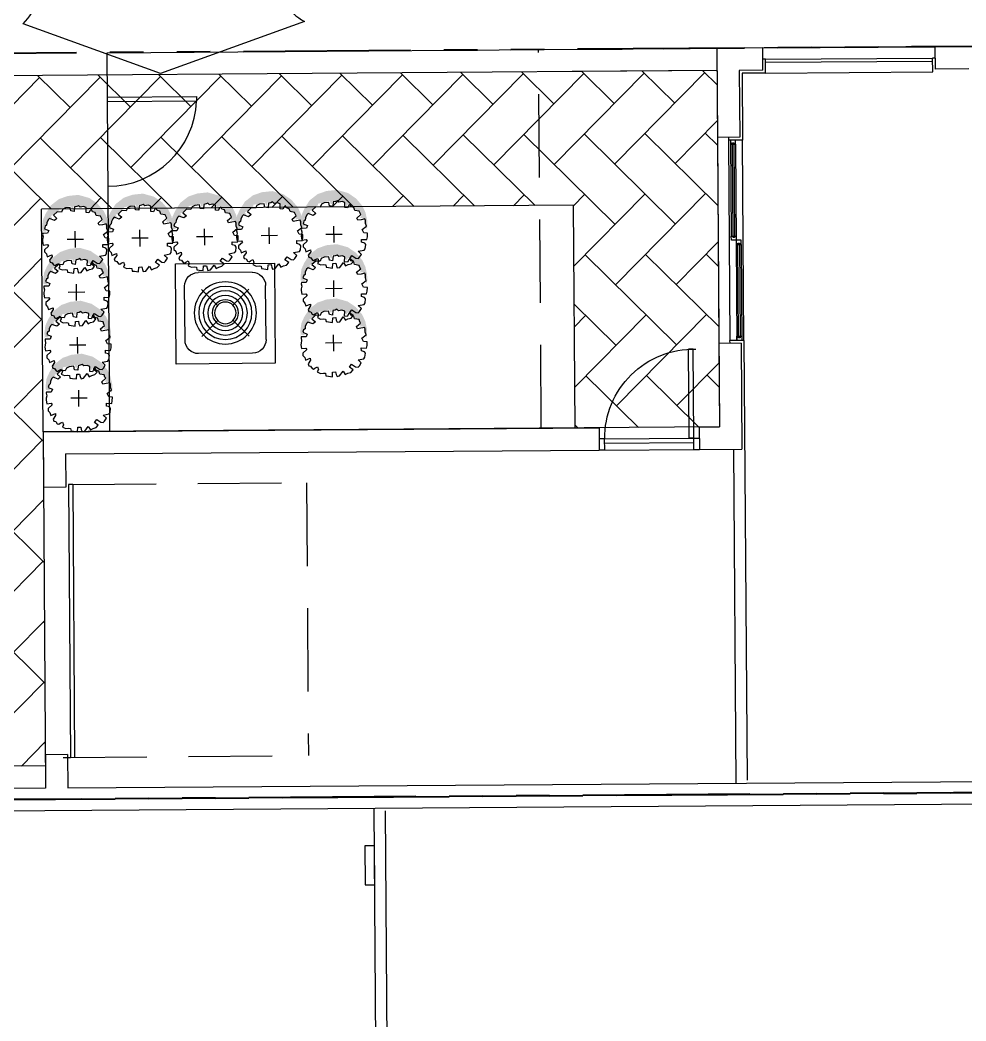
# Model space of a CAD drawing. Header units: feet. Extents: x 919634 to 928945, y 707022 to 708026.
# Drawn here: x 921012.76 to 921041.08, y 707201.99 to 707231.95 of the extents above; entities that cross this region are included whole.
import ezdxf

# ---------------------------------------------------------------- set-up
doc = ezdxf.new("R2010")
doc.units = ezdxf.units.FT
doc.header["$LTSCALE"] = 20
doc.header["$MEASUREMENT"] = 0
doc.linetypes.add('Site Plan$0$HIDDEN2', pattern=[0.1875, 0.125, -0.0625])
doc.linetypes.add('Site Plan$0$PHANTOM2', pattern=[1.25, 0.625, -0.125, 0.125, -0.125, 0.125, -0.125])
for name, color, linetype in [('-u-site-xref', 7, 'Continuous'), ('LK-TREE-050M', 2, 'Continuous'), ('LK-TREE-TRNK', 32, 'Continuous'), ('LP-TREE', 15, 'Continuous'), ('Site Plan$0$-u-site-bldg_interior', 252, 'Continuous'), ('Site Plan$0$-u-site-fence', 4, 'Site Plan$0$FENCELINE1'), ('Site Plan$0$A-DOOR-EXT_WINDOWS', 253, 'Continuous'), ('Site Plan$0$A-HVAC-EXT', 253, 'Continuous'), ('Site Plan$0$SP-BLDG-ROOF ABOVE', 4, 'Site Plan$0$HIDDEN2'), ('Site Plan$0$SP-LOT PAVERS', 254, 'Continuous'), ('x-RL TH6-LP Block$0$LK-SHRB-035M', 253, 'Continuous'), ('x-RL TH6-LP Block$0$LK-SHRB-TRNK', 253, 'Continuous'), ('x-RL TH6-LP Block$0$LP-SHRB', 253, 'Continuous')]:
    doc.layers.add(name, color=color, linetype=linetype)
for name, color, linetype, lineweight in [('Site Plan$0$SP-LOT LINES', 252, 'Site Plan$0$PHANTOM2', 40), ('Site Plan$0$SP-SIDEWALK', 2, 'Continuous', 25), ('SP-BUILDING-FOOTPRINT', 1, 'Continuous', 25)]:
    doc.layers.add(name, color=color, linetype=linetype, lineweight=lineweight)
doc.layers.add('x-RL TH6-LP Block$0$LK-SHRB-SHAD', color=253, linetype='Continuous', plot=False)
doc.layers.get('-u-site-xref').off()
doc.linetypes.add('Site Plan$0$FENCELINE1', pattern='A,0.25,-0.1,[133,ltypeshp.shx,S=0.1,R=0,X=-0.1,Y=0],-0.1,1', length=1.45)

# ---------------------------------------------------------------- blocks, each defined once
blk = doc.blocks.new('Site Plan$0$A$C11AE1C12')
at = {"layer": 'Site Plan$0$A-HVAC-EXT'}
for p, q in [((44, 44.54), (0, 44.54)), ((0, 44.54), (0, 0)), ((44, 0), (44, 44.54)), ((34, 40), (10, 40)), ((4, 34), (4, 10)), ((18.6, 25.4), (11.53, 32.47)), ((25.4, 25.4), (32.47, 32.47)), ((40, 34), (40, 10)), ((11.53, 11.53), (18.6, 18.6)), ((32.47, 11.53), (25.4, 18.6)), ((0, 0), (44, 0)), ((34, 4), (10, 4))]:
    blk.add_line(p, q, dxfattribs=at)
for radius in [13.81, 11.81, 9.81, 7.81, 5.81, 4.81]:
    blk.add_circle((22, 22), radius, dxfattribs=at)
for centre, start, end in [((10, 34), 90, 180), ((34, 34), 0, 90), ((10, 10), 180, 270), ((34, 10), 270, 0)]:
    blk.add_arc(centre, 6, start, end, dxfattribs=at)
blk = doc.blocks.new('Site Plan$0$A$C05C92244')
at = {"layer": 'Site Plan$0$A-DOOR-EXT_WINDOWS'}
blk.add_lwpolyline([(32, 32.05), (32, 0.04), (30.4, 0.04), (30.4, 32.05)], close=True, dxfattribs=at)
blk.add_arc((32.08, 32.08), 32.08, 180.0573, 267.0051, dxfattribs=at)
blk = doc.blocks.new('Site Plan')
at = {"layer": 'Site Plan$0$SP-LOT PAVERS'}
h = blk.add_hatch(dxfattribs=at)
h.set_pattern_fill('AR-HBONE', color=256, scale=0.32, angle=-89.58178215)
h.paths.add_polyline_path([(921013.407, 707226.29), (921013.526, 707209.624), (920990.61, 707209.46), (920990.482, 707227.46), (921009.322, 707227.597), (921009.303, 707230.261), (921033.628, 707230.435), (921033.704, 707219.769), (921029.371, 707219.737), (921029.324, 707226.404)])
at = {"layer": 'Site Plan$0$-u-site-bldg_interior'}
for p, q in [((921034.999, 707231.111, 0), (921033.623, 707231.102, 0)), ((921033.623, 707231.102, 0), (921033.642, 707228.435, 0)), ((921034.999, 707231.111, 0), (921040.165, 707231.148, 0)), ((921035.003, 707230.445, 0), (921034.999, 707231.111, 0)), ((921041.165, 707231.155, 0), (921040.165, 707231.148, 0)), ((921040.17, 707230.482, 0), (921040.165, 707231.148, 0)), ((921035.084, 707230.775, 0), (921035.001, 707230.774, 0)), ((921035.084, 707230.775, 0), (921040.082, 707230.811, 0)), ((921035.087, 707230.362, 0), (921035.084, 707230.775, 0)), ((921035.085, 707230.682, 0), (921040.083, 707230.718, 0)), ((921040.167, 707230.811, 0), (921040.084, 707230.811, 0)), ((921040.087, 707230.398, 0), (921040.084, 707230.811, 0)), ((921035.003, 707230.445, 0), (921034.295, 707230.44, 0)), ((921034.295, 707230.44, 0), (921034.309, 707228.44, 0)), ((921035.087, 707230.362, 0), (921040.087, 707230.398, 0)), ((921041.17, 707230.489, 0), (921040.17, 707230.482, 0)), ((921035.087, 707230.362, 0), (921034.379, 707230.357, 0)), ((921034.379, 707230.357, 0), (921034.393, 707228.357, 0)), ((921034.309, 707228.44, 0), (921033.642, 707228.435, 0)), ((921033.642, 707228.435, 0), (921033.687, 707222.268, 0)), ((921033.976, 707228.437, 0), (921033.976, 707228.354, 0)), ((921034.393, 707228.357, 0), (921033.976, 707228.354, 0)), ((921033.976, 707228.354, 0), (921034.019, 707222.354, 0)), ((921034.039, 707228.357, 0), (921034.059, 707225.48, 0)), ((921034.436, 707222.357, 0), (921034.393, 707228.357, 0)), ((921034.186, 707228.23, 0), (921034.228, 707222.356, 0)), ((921034.353, 707225.232, 0), (921034.373, 707222.357, 0)), ((921034.436, 707222.357, 0), (921034.019, 707222.354, 0)), ((921034.02, 707222.271, 0), (921034.019, 707222.354, 0)), ((921034.436, 707222.357, 0), (921034.53, 707209.191, 0)), ((921032.915, 707222.097, 0), (921032.781, 707222.096, 0)), ((921032.8, 707219.429, 0), (921032.781, 707222.096, 0)), ((921032.934, 707219.43, 0), (921032.915, 707222.097, 0)), ((921034.353, 707222.273, 0), (921033.687, 707222.268, 0)), ((921033.687, 707222.268, 0), (921033.704, 707219.768, 0)), ((921034.353, 707222.273, 0), (921034.376, 707219.107, 0)), ((921013.455, 707219.624, 0), (921030.098, 707219.743, 0)), ((921013.455, 707219.624, 0), (921013.467, 707217.957, 0)), ((921030.098, 707219.743, 0), (921030.102, 707219.076, 0)), ((921033.098, 707219.764, 0), (921033.704, 707219.768, 0)), ((921033.098, 707219.764, 0), (921033.103, 707219.098, 0)), ((921030.267, 707219.411, 0), (921030.1, 707219.41, 0)), ((921030.267, 707219.411, 0), (921032.934, 707219.43, 0)), ((921030.269, 707219.077, 0), (921030.267, 707219.411, 0)), ((921032.934, 707219.43, 0), (921032.8, 707219.429, 0)), ((921032.934, 707219.43, 0), (921033.1, 707219.431, 0)), ((921032.936, 707219.096, 0), (921032.934, 707219.43, 0)), ((921014.126, 707218.962, 0), (921030.102, 707219.076, 0)), ((921030.102, 707219.076, 0), (921033.103, 707219.098, 0)), ((921030.269, 707219.077, 0), (921030.102, 707219.076, 0)), ((921030.268, 707219.286, 0), (921032.935, 707219.305, 0)), ((921032.936, 707219.096, 0), (921033.103, 707219.098, 0)), ((921033.103, 707219.098, 0), (921034.376, 707219.107, 0)), ((921034.126, 707219.105, 0), (921034.197, 707209.105, 0)), ((921014.126, 707218.962, 0), (921014.133, 707217.962, 0)), ((921014.133, 707217.962, 0), (921013.467, 707217.957, 0)), ((921014.341, 707218.047, 0), (921014.216, 707218.046, 0)), ((921014.216, 707218.046, 0), (921014.275, 707209.879, 0)), ((921014.341, 707218.047, 0), (921014.4, 707209.88, 0)), ((921014.191, 707209.962, 0), (921013.524, 707209.957, 0)), ((921013.524, 707209.957, 0), (921013.531, 707208.957, 0)), ((921014.059, 707209.878, 0), (921014.275, 707209.879, 0)), ((921014.191, 707209.962, 0), (921014.198, 707208.962, 0)), ((921014.198, 707208.962, 0), (921066.939, 707209.339, 0)), ((921013.531, 707208.957, 0), (921002.698, 707208.88, 0)), ((921003.37, 707208.218, 0), (921062.277, 707208.639, 0)), ((921023.44, 707198.361, 0), (921023.369, 707208.361, 0)), ((921023.797, 707195.114, 0), (921023.703, 707208.28, 0))]:
    blk.add_line(p, q, dxfattribs=at)
at = {"layer": 'Site Plan$0$-u-site-bldg_interior', "elevation": 0}
for points in [[(921034.186, 707228.23), (921034.185, 707228.355), (921034.039, 707228.354), (921034.04, 707228.229)], [(921034.112, 707225.438), (921034.092, 707228.271), (921034.133, 707228.272), (921034.153, 707225.439)], [(921034.205, 707225.481), (921034.206, 707225.356), (921034.06, 707225.355), (921034.059, 707225.48)], [(921034.353, 707225.232), (921034.352, 707225.357), (921034.206, 707225.356), (921034.207, 707225.231)], [(921034.279, 707222.439), (921034.259, 707225.273), (921034.3, 707225.273), (921034.321, 707222.44)], [(921034.373, 707222.482), (921034.373, 707222.357), (921034.228, 707222.356), (921034.227, 707222.481)], [(921023.094, 707206.061), (921023.385, 707206.063), (921023.377, 707207.23), (921023.085, 707207.228)]]:
    blk.add_lwpolyline(points, close=True, dxfattribs=at)
at = {"layer": 'Site Plan$0$-u-site-bldg_interior', "extrusion": (0, 0, -1)}
blk.add_ellipse((921032.934, 707219.43, 0), major_axis=(-1.872, -1.899), ratio=1, start_param=0.785398, end_param=2.385987, dxfattribs=at)
at = {"layer": 'Site Plan$0$-u-site-fence', "ltscale": 0.15}
for p, q in [((921015.374, 707230.971, 0), (921033.623, 707231.101, 0)), ((921015.455, 707219.638, 0), (921015.374, 707230.971, 0))]:
    blk.add_line(p, q, dxfattribs=at)
at = {"layer": 'Site Plan$0$SP-BLDG-ROOF ABOVE'}
for p, q in [((921014.341, 707218.047, 0), (921021.341, 707218.097, 0)), ((921014.341, 707218.047, 0), (921021.341, 707218.097, 0)), ((921021.341, 707218.097, 0), (921021.399, 707209.93, 0)), ((921014.059, 707209.878, 0), (921021.058, 707209.928, 0))]:
    blk.add_line(p, q, dxfattribs=at)
at = {"layer": 'Site Plan$0$SP-BLDG-ROOF ABOVE', "elevation": 0}
blk.add_lwpolyline([(921028.371, 707219.73), (921028.29, 707231.063), (921033.623, 707231.101)], dxfattribs=at)
at = {"layer": 'Site Plan$0$SP-LOT LINES', "ltscale": 0.4, "elevation": 0}
for points in [[(921084.615, 707209.132), (921084.455, 707231.465), (920990.458, 707230.793), (920990.617, 707208.46)], [(921084.772, 707187.132), (921084.615, 707209.132), (920990.617, 707208.46), (920990.775, 707186.461)]]:
    blk.add_lwpolyline(points, close=True, dxfattribs=at)
at = {"layer": 'Site Plan$0$SP-SIDEWALK'}
for p, q in [((921033.628, 707230.435, 0), (921009.303, 707230.261, 0)), ((921033.628, 707230.435, 0), (921029.295, 707230.404, 0)), ((921029.324, 707226.404, 0), (921013.407, 707226.29, 0)), ((921013.455, 707219.624, 0), (921013.407, 707226.29, 0)), ((921029.324, 707226.404, 0), (921029.371, 707219.737, 0)), ((921013.526, 707209.624, 0), (920990.61, 707209.46, 0))]:
    blk.add_line(p, q, dxfattribs=at)
at = {"layer": 'Site Plan$0$-u-site-fence', "xscale": 0.08333333333333334, "yscale": 0.08333333333333334, "zscale": 0.08333333333333334, "rotation": 90.40944444413013}
blk.add_blockref('Site Plan$0$A$C05C92244', (921018.073, 707226.99, 0), dxfattribs=at)
at = {"layer": 'Site Plan$0$A-HVAC-EXT', "extrusion": (0, 0, -1), "xscale": 0.0673535927006855, "yscale": 0.0673535927006855, "zscale": -0.06735359270068553, "rotation": 179.5905555558699}
blk.add_blockref('Site Plan$0$A$C11AE1C12', (-921017.419, 707224.652, 0), dxfattribs=at)
blk = doc.blocks.new('x-RL TH6-LP Block$0$SHRUB-LRG-241')
at = {"layer": 'x-RL TH6-LP Block$0$LK-SHRB-SHAD'}
blk.add_hatch(color=256, dxfattribs=at).paths.add_polyline_path([(0.079, 0.498), (0.186, 0.506), (0.301, 0.491), (0.399, 0.446), (0.521, 0.367), (0.616, 0.243), (0.662, 0.107), (0.677, -0.052), (0.629, -0.217), (0.545, -0.339), (0.429, -0.437), (0.329, -0.482), (0.208, -0.508), (0.129, -0.51), (0.06, -0.5), (0.151, -0.489), (0.16, -0.467), (0.238, -0.458), (0.251, -0.432), (0.242, -0.402), (0.258, -0.404), (0.292, -0.419), (0.327, -0.395), (0.364, -0.354), (0.382, -0.321), (0.423, -0.278), (0.434, -0.256), (0.466, -0.245), (0.458, -0.215), (0.432, -0.198), (0.436, -0.187), (0.488, -0.174), (0.497, -0.141), (0.492, -0.078), (0.516, -0.052), (0.506, -0.017), (0.506, 0.026), (0.464, 0.026), (0.464, 0.046), (0.51, 0.063), (0.486, 0.148), (0.473, 0.237), (0.445, 0.239), (0.416, 0.293), (0.384, 0.3), (0.36, 0.369), (0.325, 0.35), (0.316, 0.361), (0.329, 0.391), (0.273, 0.433), (0.223, 0.437), (0.197, 0.463), (0.162, 0.476), (0.134, 0.437), (0.121, 0.452), (0.129, 0.498)])
at = {"layer": 'x-RL TH6-LP Block$0$LK-SHRB-035M'}
blk.add_lwpolyline([(-0.025, 0.499), (-0.082, 0.489), (-0.082, 0.489), (-0.082, 0.489), (-0.074, 0.425), (-0.099, 0.408), (-0.154, 0.47), (-0.187, 0.47), (-0.216, 0.442), (-0.26, 0.429), (-0.231, 0.359), (-0.26, 0.356), (-0.314, 0.393), (-0.345, 0.383), (-0.352, 0.354), (-0.387, 0.332), (-0.395, 0.31), (-0.38, 0.288), (-0.363, 0.251), (-0.403, 0.236), (-0.439, 0.253), (-0.461, 0.205), (-0.456, 0.156), (-0.461, 0.129), (-0.5, 0.121), (-0.503, 0.085), (-0.513, 0.024), (-0.442, 0.019), (-0.439, -0.025), (-0.478, -0.033), (-0.509, -0.047), (-0.503, -0.087), (-0.429, -0.14), (-0.481, -0.172), (-0.461, -0.211), (-0.449, -0.258), (-0.412, -0.292), (-0.371, -0.236), (-0.324, -0.27), (-0.366, -0.331), (-0.371, -0.368), (-0.351, -0.388), (-0.307, -0.417), (-0.26, -0.368), (-0.243, -0.459), (-0.221, -0.473), (-0.158, -0.481), (-0.136, -0.466), (-0.123, -0.42), (-0.079, -0.42), (-0.082, -0.498), (-0.042, -0.508), (0.014, -0.51), (0.019, -0.454), (0.07, -0.429), (0.122, -0.495), (0.161, -0.481), (0.207, -0.481), (0.232, -0.473), (0.22, -0.415), (0.212, -0.366), (0.247, -0.349), (0.3, -0.412), (0.319, -0.399), (0.352, -0.388), (0.364, -0.319), (0.408, -0.307), (0.42, -0.266), (0.453, -0.248), (0.438, -0.229), (0.401, -0.209), (0.406, -0.167), (0.483, -0.171), (0.499, -0.128), (0.49, -0.077), (0.512, -0.053), (0.501, -0.025), (0.494, 0.009), (0.425, 0.016), (0.433, 0.063), (0.487, 0.075), (0.481, 0.146), (0.46, 0.188), (0.418, 0.205), (0.423, 0.273), (0.369, 0.33), (0.322, 0.276), (0.322, 0.276), (0.291, 0.315), (0.291, 0.315), (0.321, 0.389), (0.299, 0.413), (0.255, 0.433), (0.22, 0.435), (0.203, 0.457), (0.166, 0.469), (0.139, 0.403), (0.097, 0.42), (0.095, 0.494), (0.078, 0.497), (0.041, 0.488), (0.003, 0.497)], close=True, dxfattribs=at)
at = {"layer": 'x-RL TH6-LP Block$0$LK-SHRB-TRNK'}
for p, q in [((-0.125, 0), (0.125, 0)), ((0, -0.125), (0, 0.125))]:
    blk.add_line(p, q, dxfattribs=at)
blk = doc.blocks.new('x-RL TH6-LP Block', base_point=(1241.699, -21.829))
at = {"layer": 'x-RL TH6-LP Block$0$LP-SHRB', "xscale": 1.966899649314303, "yscale": 1.966899649314303}
for p, zscale in [((1364.031, 48.174), 2.185089498506832), ((1365.616, 48.199), 1.966899649314303), ((1367.201, 48.224), 1.966899649314303), ((1368.785, 48.249), 1.966899649314303), ((1368.785, 48.249), 1.966899649314303), ((1368.809, 46.312), 1.966899649314303), ((1368.832, 44.376), 1.966899649314303), ((1368.856, 42.44), 1.966899649314303), ((1365.63, 40.535), 1.966899649314303), ((1367.255, 40.519), 1.966899649314303), ((1368.879, 40.503), 1.966899649314303)]:
    blk.add_blockref('x-RL TH6-LP Block$0$SHRUB-LRG-241', p, dxfattribs=dict(at, zscale=zscale))
blk = doc.blocks.new('TREE-SIMP-027')
at = {"layer": 'LK-TREE-050M'}
blk.add_lwpolyline([(0.2708, 0.4238), (0.4563, 0.2673), (0.4966, 0.0396, 0.127189), (0.4527, 0.0407, 0.875318), (0.4614, -0.0349, 0.149076), (0.5024, -0.0227), (0.4596, -0.2615), (0.2826, -0.4103, 0.127189), (0.2616, -0.3718, 0.875318), (0.2005, -0.417, 0.149076), (0.2316, -0.4464), (0.0033, -0.5288), (-0.214, -0.4499, 0.127189), (-0.1912, -0.4124, 0.875318), (-0.2609, -0.3821, 0.149076), (-0.2708, -0.4238), (-0.4563, -0.2673), (-0.4966, -0.0396, 0.127189), (-0.4527, -0.0407, 0.875318), (-0.4614, 0.0349, 0.149076), (-0.5024, 0.0227), (-0.4596, 0.2615), (-0.2826, 0.4103, 0.127189), (-0.2616, 0.3718, 0.875318), (-0.2005, 0.417, 0.149076), (-0.2316, 0.4464), (-0.0033, 0.5288), (0.214, 0.4499, 0.127189), (0.1912, 0.4124, 0.875318), (0.2609, 0.3821, 0.149076)], format="xyb", close=True, dxfattribs=at)
at = {"layer": 'LK-TREE-TRNK', "const_width": 0.0375}
blk.add_lwpolyline([(-0.0187, 0, 1), (0.0188, 0, 1)], format="xyb", close=True, dxfattribs=at)

msp = doc.modelspace()

# ---------------------------------------------------------------- block references
at = {"layer": '-u-site-xref'}
msp.add_blockref('Site Plan', (0, 0), dxfattribs=at)

# ---------------------------------------------------------------- next in the draw order: linework, layer by layer
at = {"layer": 'SP-BUILDING-FOOTPRINT', "elevation": 0}
msp.add_lwpolyline([(921066.025, 707198.332), (921065.951, 707208.665), (921067.951, 707208.68), (921067.858, 707221.679), (921071.858, 707221.708), (921071.789, 707231.374), (921071.789, 707231.374), (921033.623, 707231.101), (921033.704, 707219.769), (921013.455, 707219.624), (921013.531, 707208.957), (921002.698, 707208.88), (921002.779, 707197.547)], dxfattribs=at)

# ---------------------------------------------------------------- next in the draw order: block references
at = {"layer": '-u-site-xref', "rotation": 90.41058567531952}
msp.add_blockref('x-RL TH6-LP Block', (921085.406, 707098.801, 0), dxfattribs=at)
at = {"layer": 'LP-TREE', "xscale": 18.91141011540282, "yscale": 18.91141011540282, "zscale": 18.91141011540282}
msp.add_blockref('TREE-SIMP-027', (921016.904, 707240.347), dxfattribs=at)

doc.saveas('drawing.dxf')
